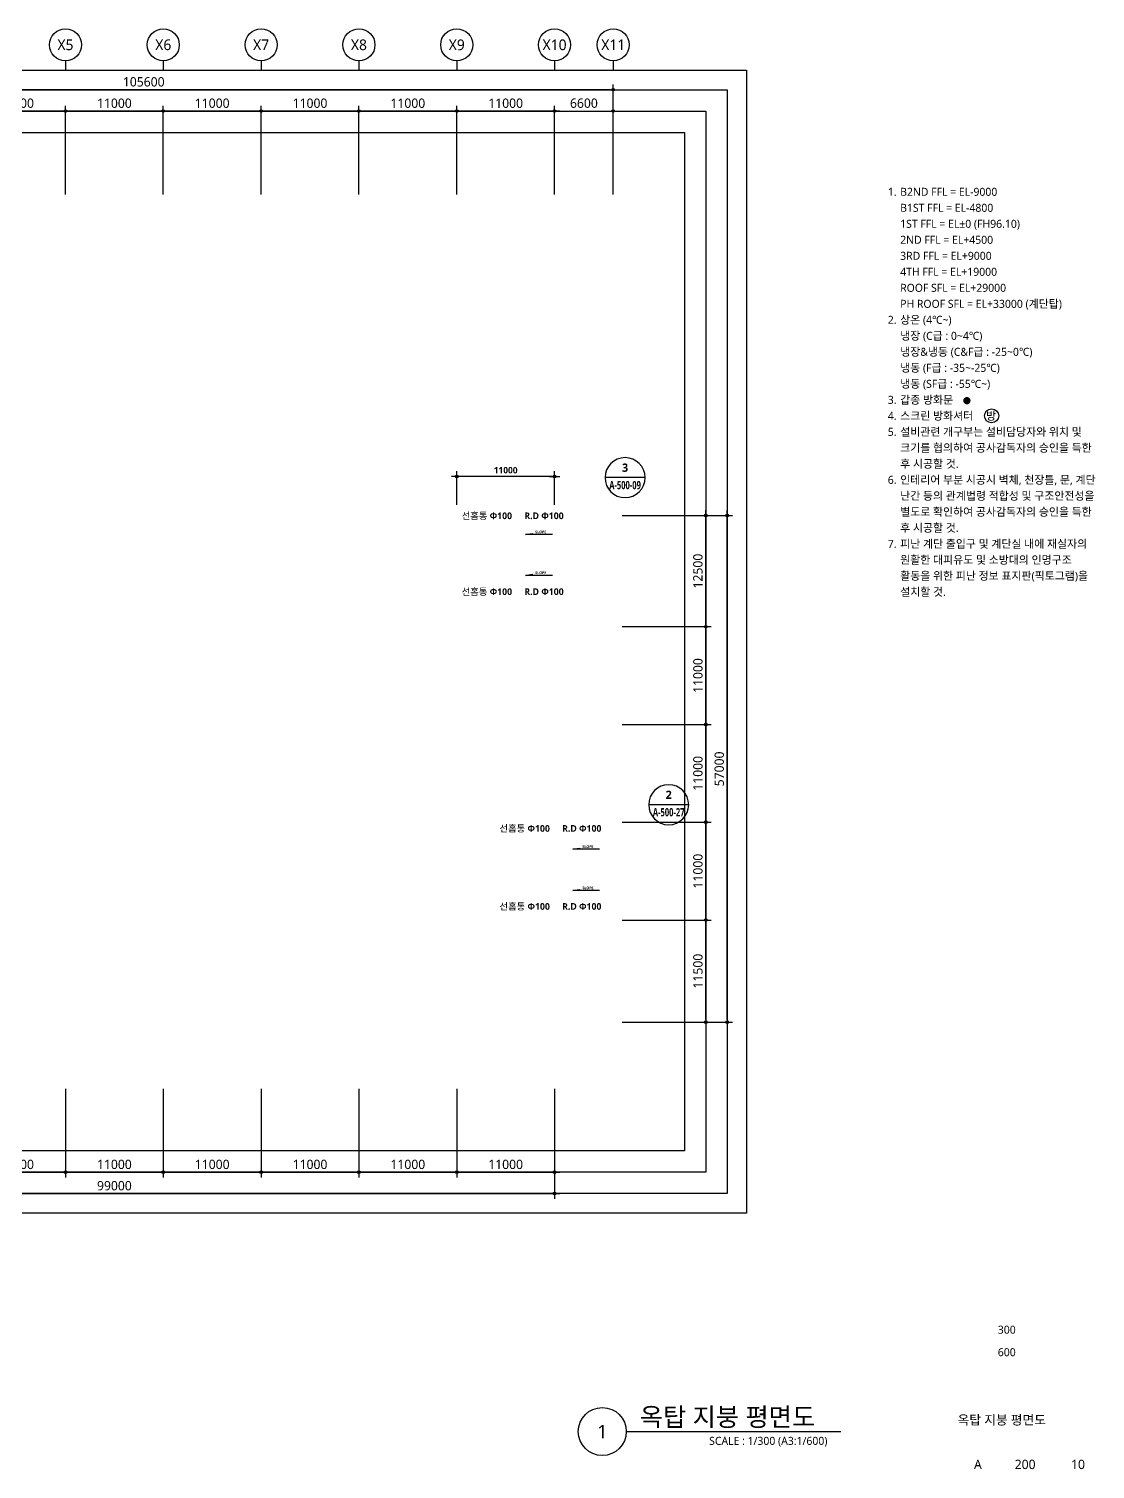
# Model space of a CAD drawing. Header units: millimetres. Extents: x -867282 to 190005487, y -1022614 to 455456909.
# Drawn here: x 2391259 to 2511178, y 7641 to 169666 of the extents above; entities that cross this region are included whole.
import ezdxf
from ezdxf.enums import TextEntityAlignment as Align

# ---------------------------------------------------------------- set-up
doc = ezdxf.new("R2010")
doc.units = ezdxf.units.MM
doc.header["$LTSCALE"] = 400
doc.header["$MEASUREMENT"] = 0
doc.header["$PDSIZE"] = -10
doc.layers.get('0').update_dxf_attribs({"linetype": 'CONTINUOUS'})
doc.layers.get('Defpoints').update_dxf_attribs({"color": 153, "linetype": 'CONTINUOUS'})
for name, color, linetype in [('A-ANNO-DIM', 4, 'CONTINUOUS'), ('A-ANNO-GRA1', 7, 'CONTINUOUS'), ('A-ANNO-LEAD', 4, 'CONTINUOUS'), ('A-ANNO-NOTE', 7, 'CONTINUOUS'), ('A-ANNO-TEXT1', 7, 'CONTINUOUS'), ('A-ANNO-TITL', 7, 'CONTINUOUS'), ('A-FLOR-MARK-ARCH', 1, 'CONTINUOUS'), ('A-ST-AXIS-BUB', 7, 'CONTINUOUS'), ('A-ST-AXIS-DIM', 7, 'CONTINUOUS'), ('AA-MKXS', 3, 'CONTINUOUS'), ('AA-XXXX-TXT1', 2, 'CONTINUOUS')]:
    doc.layers.add(name, color=color, linetype=linetype)
doc.layers.add('Defpoint', color=161, linetype='CONTINUOUS', plot=False)
doc.styles.add('2020음성 1차', font='')
doc.styles.add('SAMOO', font='romans.shx', dxfattribs={"bigfont": 'whgtxt.shx'})
doc.styles.add('SH_대대리576', font='malgun.ttf')
doc.styles.add('SH_진천_나눔', font='')
doc.styles.get('2020음성 1차').set_extended_font_data('NanumGothic', bold=True)
doc.styles.get('SH_진천_나눔').set_extended_font_data('NanumGothic', bold=True)
doc.dimstyles.new('SHP 600', dxfattribs={"dimscale": 300, "dimtxt": 3.5, "dimasz": 1, "dimexe": 2, "dimexo": 2, "dimgap": 1, "dimtad": 1, "dimdec": 0, "dimzin": 0, "dimdsep": 46, "dimtxsty": 'SH_대대리576', "dimblk": 'DIMDOT', "dimcen": 0.09, "dimclrt": 3, "dimadec": 0, "dimazin": 1, "dimtfac": 1, "dimtdec": 0, "dimtix": 1, "dimtmove": 2, "dimatfit": 0, "dimldrblk": 'DIMDOT', "dimfxl": 1, "dimtolj": 1, "dimtzin": 0, "dimarcsym": 0})
doc.dimstyles.new('SHP 600내부', dxfattribs={"dimscale": 300, "dimtxt": 2.4, "dimasz": 1, "dimexe": 2, "dimexo": 2, "dimgap": 1, "dimtad": 1, "dimdec": 0, "dimzin": 0, "dimdsep": 46, "dimtxsty": '2020음성 1차', "dimblk": 'DIMDOT', "dimcen": 0.09, "dimclrd": 256, "dimclre": 256, "dimclrt": 3, "dimadec": 0, "dimazin": 1, "dimtfac": 1, "dimtdec": 0, "dimtix": 1, "dimtmove": 2, "dimatfit": 0, "dimldrblk": 'DIMDOT', "dimfxl": 1, "dimtolj": 1, "dimtzin": 0, "dimlwd": -1, "dimlwe": -1, "dimarcsym": 0})

# ---------------------------------------------------------------- blocks, each defined once
blk = doc.blocks.new('DIMDOT')
at = {"color": 0}
blk.add_line((-2, 0), (2, 0), dxfattribs=at)
for radius in [0.5, 0.25]:
    blk.add_circle((0, 0), radius, dxfattribs=at)
blk = doc.blocks.new('*D279')
at = {"layer": 'A-ST-AXIS-DIM', "color": 0, "lineweight": -2, "transparency": 16777216}
for p, q in [((2351382, 151016), (2351382, 163416)), ((2456682, 162816), (2351682, 162816)), ((2456982, 151016), (2456982, 163416))]:
    blk.add_line(p, q, dxfattribs=at)
at = {"layer": 'Defpoints', "color": 0, "transparency": 16777216}
for p in [(2351382, 162816), (2351382, 150416), (2456982, 150416)]:
    blk.add_point(p, dxfattribs=at)
at = {"layer": 'A-ST-AXIS-DIM', "color": 0, "linetype": 'ByBlock', "lineweight": -2, "transparency": 16777216, "xscale": 300, "yscale": 300, "zscale": 300, "rotation": 180}
blk.add_blockref('DIMDOT', (2351382, 162816), dxfattribs=at)
at = {"layer": 'A-ST-AXIS-DIM', "color": 0, "linetype": 'ByBlock', "lineweight": -2, "transparency": 16777216, "xscale": 300, "yscale": 300, "zscale": 300}
blk.add_blockref('DIMDOT', (2456982, 162816), dxfattribs=at)
at = {"layer": 'A-ST-AXIS-DIM', "color": 3, "transparency": 16777216, "insert": (2404182, 163696), "char_height": 1050, "attachment_point": 5, "style": 'SH_대대리576'}
blk.add_mtext('\\A1;105600', dxfattribs=at)
blk = doc.blocks.new('*D283')
at = {"layer": 'A-ST-AXIS-DIM', "color": 0, "lineweight": -2, "transparency": 16777216}
for p, q in [((2384382, 151016), (2384382, 161016)), ((2395082, 160416), (2384682, 160416)), ((2395382, 151016), (2395382, 161016))]:
    blk.add_line(p, q, dxfattribs=at)
at = {"layer": 'Defpoints', "color": 0, "transparency": 16777216}
for p in [(2384382, 160416), (2384382, 150416), (2395382, 150416)]:
    blk.add_point(p, dxfattribs=at)
at = {"layer": 'A-ST-AXIS-DIM', "color": 0, "linetype": 'ByBlock', "lineweight": -2, "transparency": 16777216, "xscale": 300, "yscale": 300, "zscale": 300, "rotation": 180}
blk.add_blockref('DIMDOT', (2384382, 160416), dxfattribs=at)
at = {"layer": 'A-ST-AXIS-DIM', "color": 0, "linetype": 'ByBlock', "lineweight": -2, "transparency": 16777216, "xscale": 300, "yscale": 300, "zscale": 300}
blk.add_blockref('DIMDOT', (2395382, 160416), dxfattribs=at)
at = {"layer": 'A-ST-AXIS-DIM', "color": 3, "transparency": 16777216, "insert": (2389882, 161292), "char_height": 1050, "attachment_point": 5, "style": 'SH_대대리576'}
blk.add_mtext('\\A1;11000', dxfattribs=at)
blk = doc.blocks.new('*D284')
at = {"layer": 'A-ST-AXIS-DIM', "color": 0, "lineweight": -2, "transparency": 16777216}
for p, q in [((2395382, 151016), (2395382, 161016)), ((2406082, 160416), (2395682, 160416)), ((2406382, 151016), (2406382, 161016))]:
    blk.add_line(p, q, dxfattribs=at)
at = {"layer": 'Defpoints', "color": 0, "transparency": 16777216}
for p in [(2395382, 160416), (2395382, 150416), (2406382, 150416)]:
    blk.add_point(p, dxfattribs=at)
at = {"layer": 'A-ST-AXIS-DIM', "color": 0, "linetype": 'ByBlock', "lineweight": -2, "transparency": 16777216, "xscale": 300, "yscale": 300, "zscale": 300, "rotation": 180}
blk.add_blockref('DIMDOT', (2395382, 160416), dxfattribs=at)
at = {"layer": 'A-ST-AXIS-DIM', "color": 0, "linetype": 'ByBlock', "lineweight": -2, "transparency": 16777216, "xscale": 300, "yscale": 300, "zscale": 300}
blk.add_blockref('DIMDOT', (2406382, 160416), dxfattribs=at)
at = {"layer": 'A-ST-AXIS-DIM', "color": 3, "transparency": 16777216, "insert": (2400882, 161292), "char_height": 1050, "attachment_point": 5, "style": 'SH_대대리576'}
blk.add_mtext('\\A1;11000', dxfattribs=at)
blk = doc.blocks.new('*D285')
at = {"layer": 'A-ST-AXIS-DIM', "color": 0, "lineweight": -2, "transparency": 16777216}
for p, q in [((2406382, 151016), (2406382, 161016)), ((2417082, 160416), (2406682, 160416)), ((2417382, 151016), (2417382, 161016))]:
    blk.add_line(p, q, dxfattribs=at)
at = {"layer": 'Defpoints', "color": 0, "transparency": 16777216}
for p in [(2406382, 160416), (2406382, 150416), (2417382, 150416)]:
    blk.add_point(p, dxfattribs=at)
at = {"layer": 'A-ST-AXIS-DIM', "color": 0, "linetype": 'ByBlock', "lineweight": -2, "transparency": 16777216, "xscale": 300, "yscale": 300, "zscale": 300, "rotation": 180}
blk.add_blockref('DIMDOT', (2406382, 160416), dxfattribs=at)
at = {"layer": 'A-ST-AXIS-DIM', "color": 0, "linetype": 'ByBlock', "lineweight": -2, "transparency": 16777216, "xscale": 300, "yscale": 300, "zscale": 300}
blk.add_blockref('DIMDOT', (2417382, 160416), dxfattribs=at)
at = {"layer": 'A-ST-AXIS-DIM', "color": 3, "transparency": 16777216, "insert": (2411882, 161292), "char_height": 1050, "attachment_point": 5, "style": 'SH_대대리576'}
blk.add_mtext('\\A1;11000', dxfattribs=at)
blk = doc.blocks.new('*D286')
at = {"layer": 'A-ST-AXIS-DIM', "color": 0, "lineweight": -2, "transparency": 16777216}
for p, q in [((2417382, 151016), (2417382, 161016)), ((2428082, 160416), (2417682, 160416)), ((2428382, 151016), (2428382, 161016))]:
    blk.add_line(p, q, dxfattribs=at)
at = {"layer": 'Defpoints', "color": 0, "transparency": 16777216}
for p in [(2417382, 160416), (2417382, 150416), (2428382, 150416)]:
    blk.add_point(p, dxfattribs=at)
at = {"layer": 'A-ST-AXIS-DIM', "color": 0, "linetype": 'ByBlock', "lineweight": -2, "transparency": 16777216, "xscale": 300, "yscale": 300, "zscale": 300, "rotation": 180}
blk.add_blockref('DIMDOT', (2417382, 160416), dxfattribs=at)
at = {"layer": 'A-ST-AXIS-DIM', "color": 0, "linetype": 'ByBlock', "lineweight": -2, "transparency": 16777216, "xscale": 300, "yscale": 300, "zscale": 300}
blk.add_blockref('DIMDOT', (2428382, 160416), dxfattribs=at)
at = {"layer": 'A-ST-AXIS-DIM', "color": 3, "transparency": 16777216, "insert": (2422882, 161292), "char_height": 1050, "attachment_point": 5, "style": 'SH_대대리576'}
blk.add_mtext('\\A1;11000', dxfattribs=at)
blk = doc.blocks.new('*D287')
at = {"layer": 'A-ST-AXIS-DIM', "color": 0, "lineweight": -2, "transparency": 16777216}
for p, q in [((2428382, 151016), (2428382, 161016)), ((2439082, 160416), (2428682, 160416)), ((2439382, 151016), (2439382, 161016))]:
    blk.add_line(p, q, dxfattribs=at)
at = {"layer": 'Defpoints', "color": 0, "transparency": 16777216}
for p in [(2428382, 160416), (2428382, 150416), (2439382, 150416)]:
    blk.add_point(p, dxfattribs=at)
at = {"layer": 'A-ST-AXIS-DIM', "color": 0, "linetype": 'ByBlock', "lineweight": -2, "transparency": 16777216, "xscale": 300, "yscale": 300, "zscale": 300, "rotation": 180}
blk.add_blockref('DIMDOT', (2428382, 160416), dxfattribs=at)
at = {"layer": 'A-ST-AXIS-DIM', "color": 0, "linetype": 'ByBlock', "lineweight": -2, "transparency": 16777216, "xscale": 300, "yscale": 300, "zscale": 300}
blk.add_blockref('DIMDOT', (2439382, 160416), dxfattribs=at)
at = {"layer": 'A-ST-AXIS-DIM', "color": 3, "transparency": 16777216, "insert": (2433882, 161292), "char_height": 1050, "attachment_point": 5, "style": 'SH_대대리576'}
blk.add_mtext('\\A1;11000', dxfattribs=at)
blk = doc.blocks.new('*D288')
at = {"layer": 'A-ST-AXIS-DIM', "color": 0, "lineweight": -2, "transparency": 16777216}
for p, q in [((2439382, 151016), (2439382, 161016)), ((2450082, 160416), (2439682, 160416)), ((2450382, 151016), (2450382, 161016))]:
    blk.add_line(p, q, dxfattribs=at)
at = {"layer": 'Defpoints', "color": 0, "transparency": 16777216}
for p in [(2439382, 160416), (2439382, 150416), (2450382, 150416)]:
    blk.add_point(p, dxfattribs=at)
at = {"layer": 'A-ST-AXIS-DIM', "color": 0, "linetype": 'ByBlock', "lineweight": -2, "transparency": 16777216, "xscale": 300, "yscale": 300, "zscale": 300, "rotation": 180}
blk.add_blockref('DIMDOT', (2439382, 160416), dxfattribs=at)
at = {"layer": 'A-ST-AXIS-DIM', "color": 0, "linetype": 'ByBlock', "lineweight": -2, "transparency": 16777216, "xscale": 300, "yscale": 300, "zscale": 300}
blk.add_blockref('DIMDOT', (2450382, 160416), dxfattribs=at)
at = {"layer": 'A-ST-AXIS-DIM', "color": 3, "transparency": 16777216, "insert": (2444882, 161292), "char_height": 1050, "attachment_point": 5, "style": 'SH_대대리576'}
blk.add_mtext('\\A1;11000', dxfattribs=at)
blk = doc.blocks.new('A-ST-AXIS-BUB-1')
at = {"layer": 'A-ST-AXIS-BUB'}
blk.add_line((0, 350), (0, 0), dxfattribs=at)
blk.add_circle((0, 950), 600, dxfattribs=at)
blk = doc.blocks.new('*D295')
at = {"layer": 'A-ST-AXIS-DIM', "color": 0, "lineweight": -2, "transparency": 16777216}
for p, q in [((2457982, 114916), (2467982, 114916)), ((2467382, 102716), (2467382, 114616)), ((2457982, 102416), (2467982, 102416))]:
    blk.add_line(p, q, dxfattribs=at)
at = {"layer": 'Defpoints', "color": 0, "transparency": 16777216}
for p in [(2457382, 114916), (2467382, 114916), (2457382, 102416)]:
    blk.add_point(p, dxfattribs=at)
at = {"layer": 'A-ST-AXIS-DIM', "color": 0, "linetype": 'ByBlock', "lineweight": -2, "transparency": 16777216, "xscale": 300, "yscale": 300, "zscale": 300}
for p, rotation in [((2467382, 114916), 90), ((2467382, 102416), 270)]:
    blk.add_blockref('DIMDOT', p, dxfattribs=dict(at, rotation=rotation))
at = {"layer": 'A-ST-AXIS-DIM', "color": 3, "transparency": 16777216, "insert": (2466503, 108666), "char_height": 1050, "attachment_point": 5, "rotation": 90, "style": 'SH_대대리576'}
blk.add_mtext('\\A1;12500', dxfattribs=at)
blk = doc.blocks.new('*D296')
at = {"layer": 'A-ST-AXIS-DIM', "color": 0, "lineweight": -2, "transparency": 16777216}
for p, q in [((2457982, 102416), (2467982, 102416)), ((2467382, 91716), (2467382, 102116)), ((2457982, 91416), (2467982, 91416))]:
    blk.add_line(p, q, dxfattribs=at)
at = {"layer": 'Defpoints', "color": 0, "transparency": 16777216}
for p in [(2457382, 102416), (2467382, 102416), (2457382, 91416)]:
    blk.add_point(p, dxfattribs=at)
at = {"layer": 'A-ST-AXIS-DIM', "color": 0, "linetype": 'ByBlock', "lineweight": -2, "transparency": 16777216, "xscale": 300, "yscale": 300, "zscale": 300}
for p, rotation in [((2467382, 102416), 90), ((2467382, 91416), 270)]:
    blk.add_blockref('DIMDOT', p, dxfattribs=dict(at, rotation=rotation))
at = {"layer": 'A-ST-AXIS-DIM', "color": 3, "transparency": 16777216, "insert": (2466506, 96916), "char_height": 1050, "attachment_point": 5, "rotation": 90, "style": 'SH_대대리576'}
blk.add_mtext('\\A1;11000', dxfattribs=at)
blk = doc.blocks.new('*D297')
at = {"layer": 'A-ST-AXIS-DIM', "color": 0, "lineweight": -2, "transparency": 16777216}
for p, q in [((2457982, 91416), (2467982, 91416)), ((2467382, 80716), (2467382, 91116)), ((2457982, 80416), (2467982, 80416))]:
    blk.add_line(p, q, dxfattribs=at)
at = {"layer": 'Defpoints', "color": 0, "transparency": 16777216}
for p in [(2457382, 91416), (2467382, 91416), (2457382, 80416)]:
    blk.add_point(p, dxfattribs=at)
at = {"layer": 'A-ST-AXIS-DIM', "color": 0, "linetype": 'ByBlock', "lineweight": -2, "transparency": 16777216, "xscale": 300, "yscale": 300, "zscale": 300}
for p, rotation in [((2467382, 91416), 90), ((2467382, 80416), 270)]:
    blk.add_blockref('DIMDOT', p, dxfattribs=dict(at, rotation=rotation))
at = {"layer": 'A-ST-AXIS-DIM', "color": 3, "transparency": 16777216, "insert": (2466506, 85916), "char_height": 1050, "attachment_point": 5, "rotation": 90, "style": 'SH_대대리576'}
blk.add_mtext('\\A1;11000', dxfattribs=at)
blk = doc.blocks.new('*D298')
at = {"layer": 'A-ST-AXIS-DIM', "color": 0, "lineweight": -2, "transparency": 16777216}
for p, q in [((2457982, 80416), (2467982, 80416)), ((2467382, 69716), (2467382, 80116)), ((2457982, 69416), (2467982, 69416))]:
    blk.add_line(p, q, dxfattribs=at)
at = {"layer": 'Defpoints', "color": 0, "transparency": 16777216}
for p in [(2457382, 80416), (2467382, 80416), (2457382, 69416)]:
    blk.add_point(p, dxfattribs=at)
at = {"layer": 'A-ST-AXIS-DIM', "color": 0, "linetype": 'ByBlock', "lineweight": -2, "transparency": 16777216, "xscale": 300, "yscale": 300, "zscale": 300}
for p, rotation in [((2467382, 80416), 90), ((2467382, 69416), 270)]:
    blk.add_blockref('DIMDOT', p, dxfattribs=dict(at, rotation=rotation))
at = {"layer": 'A-ST-AXIS-DIM', "color": 3, "transparency": 16777216, "insert": (2466506, 74916), "char_height": 1050, "attachment_point": 5, "rotation": 90, "style": 'SH_대대리576'}
blk.add_mtext('\\A1;11000', dxfattribs=at)
blk = doc.blocks.new('*D299')
at = {"layer": 'A-ST-AXIS-DIM', "color": 0, "lineweight": -2, "transparency": 16777216}
for p, q in [((2457982, 69416), (2467982, 69416)), ((2467382, 58216), (2467382, 69116)), ((2457982, 57916), (2467982, 57916))]:
    blk.add_line(p, q, dxfattribs=at)
at = {"layer": 'Defpoints', "color": 0, "transparency": 16777216}
for p in [(2457382, 69416), (2467382, 69416), (2457382, 57916)]:
    blk.add_point(p, dxfattribs=at)
at = {"layer": 'A-ST-AXIS-DIM', "color": 0, "linetype": 'ByBlock', "lineweight": -2, "transparency": 16777216, "xscale": 300, "yscale": 300, "zscale": 300}
for p, rotation in [((2467382, 69416), 90), ((2467382, 57916), 270)]:
    blk.add_blockref('DIMDOT', p, dxfattribs=dict(at, rotation=rotation))
at = {"layer": 'A-ST-AXIS-DIM', "color": 3, "transparency": 16777216, "insert": (2466505, 63666), "char_height": 1050, "attachment_point": 5, "rotation": 90, "style": 'SH_대대리576'}
blk.add_mtext('\\A1;11500', dxfattribs=at)
blk = doc.blocks.new('*D300')
at = {"layer": 'A-ST-AXIS-DIM', "color": 0, "lineweight": -2, "transparency": 16777216}
for p, q in [((2457982, 114916), (2470382, 114916)), ((2469782, 58216), (2469782, 114616)), ((2457982, 57916), (2470382, 57916))]:
    blk.add_line(p, q, dxfattribs=at)
at = {"layer": 'Defpoints', "color": 0, "transparency": 16777216}
for p in [(2457382, 114916), (2469782, 114916), (2457382, 57916)]:
    blk.add_point(p, dxfattribs=at)
at = {"layer": 'A-ST-AXIS-DIM', "color": 0, "linetype": 'ByBlock', "lineweight": -2, "transparency": 16777216, "xscale": 300, "yscale": 300, "zscale": 300}
for p, rotation in [((2469782, 114916), 90), ((2469782, 57916), 270)]:
    blk.add_blockref('DIMDOT', p, dxfattribs=dict(at, rotation=rotation))
at = {"layer": 'A-ST-AXIS-DIM', "color": 3, "transparency": 16777216, "insert": (2468905, 86416), "char_height": 1050, "attachment_point": 5, "rotation": 90, "style": 'SH_대대리576'}
blk.add_mtext('\\A1;57000', dxfattribs=at)
blk = doc.blocks.new('*D304')
at = {"layer": 'A-ST-AXIS-DIM', "color": 0, "lineweight": -2, "transparency": 16777216}
for p, q in [((2384382, 50445), (2384382, 40445)), ((2395382, 50445), (2395382, 40445)), ((2384682, 41045), (2395082, 41045))]:
    blk.add_line(p, q, dxfattribs=at)
at = {"layer": 'Defpoints', "color": 0, "transparency": 16777216}
for p in [(2384382, 51045), (2395382, 51045), (2395382, 41045)]:
    blk.add_point(p, dxfattribs=at)
at = {"layer": 'A-ST-AXIS-DIM', "color": 0, "linetype": 'ByBlock', "lineweight": -2, "transparency": 16777216, "xscale": 300, "yscale": 300, "zscale": 300, "rotation": 180}
blk.add_blockref('DIMDOT', (2384382, 41045), dxfattribs=at)
at = {"layer": 'A-ST-AXIS-DIM', "color": 0, "linetype": 'ByBlock', "lineweight": -2, "transparency": 16777216, "xscale": 300, "yscale": 300, "zscale": 300}
blk.add_blockref('DIMDOT', (2395382, 41045), dxfattribs=at)
at = {"layer": 'A-ST-AXIS-DIM', "color": 3, "transparency": 16777216, "insert": (2389882, 41921), "char_height": 1050, "attachment_point": 5, "style": 'SH_대대리576'}
blk.add_mtext('\\A1;11000', dxfattribs=at)
blk = doc.blocks.new('*D305')
at = {"layer": 'A-ST-AXIS-DIM', "color": 0, "lineweight": -2, "transparency": 16777216}
for p, q in [((2395382, 50445), (2395382, 40445)), ((2406382, 50445), (2406382, 40445)), ((2395682, 41045), (2406082, 41045))]:
    blk.add_line(p, q, dxfattribs=at)
at = {"layer": 'Defpoints', "color": 0, "transparency": 16777216}
for p in [(2395382, 51045), (2406382, 51045), (2406382, 41045)]:
    blk.add_point(p, dxfattribs=at)
at = {"layer": 'A-ST-AXIS-DIM', "color": 0, "linetype": 'ByBlock', "lineweight": -2, "transparency": 16777216, "xscale": 300, "yscale": 300, "zscale": 300, "rotation": 180}
blk.add_blockref('DIMDOT', (2395382, 41045), dxfattribs=at)
at = {"layer": 'A-ST-AXIS-DIM', "color": 0, "linetype": 'ByBlock', "lineweight": -2, "transparency": 16777216, "xscale": 300, "yscale": 300, "zscale": 300}
blk.add_blockref('DIMDOT', (2406382, 41045), dxfattribs=at)
at = {"layer": 'A-ST-AXIS-DIM', "color": 3, "transparency": 16777216, "insert": (2400882, 41921), "char_height": 1050, "attachment_point": 5, "style": 'SH_대대리576'}
blk.add_mtext('\\A1;11000', dxfattribs=at)
blk = doc.blocks.new('*D306')
at = {"layer": 'A-ST-AXIS-DIM', "color": 0, "lineweight": -2, "transparency": 16777216}
for p, q in [((2406382, 50445), (2406382, 40445)), ((2417382, 50445), (2417382, 40445)), ((2406682, 41045), (2417082, 41045))]:
    blk.add_line(p, q, dxfattribs=at)
at = {"layer": 'Defpoints', "color": 0, "transparency": 16777216}
for p in [(2406382, 51045), (2417382, 51045), (2417382, 41045)]:
    blk.add_point(p, dxfattribs=at)
at = {"layer": 'A-ST-AXIS-DIM', "color": 0, "linetype": 'ByBlock', "lineweight": -2, "transparency": 16777216, "xscale": 300, "yscale": 300, "zscale": 300, "rotation": 180}
blk.add_blockref('DIMDOT', (2406382, 41045), dxfattribs=at)
at = {"layer": 'A-ST-AXIS-DIM', "color": 0, "linetype": 'ByBlock', "lineweight": -2, "transparency": 16777216, "xscale": 300, "yscale": 300, "zscale": 300}
blk.add_blockref('DIMDOT', (2417382, 41045), dxfattribs=at)
at = {"layer": 'A-ST-AXIS-DIM', "color": 3, "transparency": 16777216, "insert": (2411882, 41921), "char_height": 1050, "attachment_point": 5, "style": 'SH_대대리576'}
blk.add_mtext('\\A1;11000', dxfattribs=at)
blk = doc.blocks.new('*D307')
at = {"layer": 'A-ST-AXIS-DIM', "color": 0, "lineweight": -2, "transparency": 16777216}
for p, q in [((2417382, 50445), (2417382, 40445)), ((2428382, 50445), (2428382, 40445)), ((2417682, 41045), (2428082, 41045))]:
    blk.add_line(p, q, dxfattribs=at)
at = {"layer": 'Defpoints', "color": 0, "transparency": 16777216}
for p in [(2417382, 51045), (2428382, 51045), (2428382, 41045)]:
    blk.add_point(p, dxfattribs=at)
at = {"layer": 'A-ST-AXIS-DIM', "color": 0, "linetype": 'ByBlock', "lineweight": -2, "transparency": 16777216, "xscale": 300, "yscale": 300, "zscale": 300, "rotation": 180}
blk.add_blockref('DIMDOT', (2417382, 41045), dxfattribs=at)
at = {"layer": 'A-ST-AXIS-DIM', "color": 0, "linetype": 'ByBlock', "lineweight": -2, "transparency": 16777216, "xscale": 300, "yscale": 300, "zscale": 300}
blk.add_blockref('DIMDOT', (2428382, 41045), dxfattribs=at)
at = {"layer": 'A-ST-AXIS-DIM', "color": 3, "transparency": 16777216, "insert": (2422882, 41921), "char_height": 1050, "attachment_point": 5, "style": 'SH_대대리576'}
blk.add_mtext('\\A1;11000', dxfattribs=at)
blk = doc.blocks.new('*D308')
at = {"layer": 'A-ST-AXIS-DIM', "color": 0, "lineweight": -2, "transparency": 16777216}
for p, q in [((2428382, 50445), (2428382, 40445)), ((2439382, 50445), (2439382, 40445)), ((2428682, 41045), (2439082, 41045))]:
    blk.add_line(p, q, dxfattribs=at)
at = {"layer": 'Defpoints', "color": 0, "transparency": 16777216}
for p in [(2428382, 51045), (2439382, 51045), (2439382, 41045)]:
    blk.add_point(p, dxfattribs=at)
at = {"layer": 'A-ST-AXIS-DIM', "color": 0, "linetype": 'ByBlock', "lineweight": -2, "transparency": 16777216, "xscale": 300, "yscale": 300, "zscale": 300, "rotation": 180}
blk.add_blockref('DIMDOT', (2428382, 41045), dxfattribs=at)
at = {"layer": 'A-ST-AXIS-DIM', "color": 0, "linetype": 'ByBlock', "lineweight": -2, "transparency": 16777216, "xscale": 300, "yscale": 300, "zscale": 300}
blk.add_blockref('DIMDOT', (2439382, 41045), dxfattribs=at)
at = {"layer": 'A-ST-AXIS-DIM', "color": 3, "transparency": 16777216, "insert": (2433882, 41921), "char_height": 1050, "attachment_point": 5, "style": 'SH_대대리576'}
blk.add_mtext('\\A1;11000', dxfattribs=at)
blk = doc.blocks.new('*D309')
at = {"layer": 'A-ST-AXIS-DIM', "color": 0, "lineweight": -2, "transparency": 16777216}
for p, q in [((2439382, 50445), (2439382, 40445)), ((2450382, 50445), (2450382, 40445)), ((2439682, 41045), (2450082, 41045))]:
    blk.add_line(p, q, dxfattribs=at)
at = {"layer": 'Defpoints', "color": 0, "transparency": 16777216}
for p in [(2439382, 51045), (2450382, 51045), (2450382, 41045)]:
    blk.add_point(p, dxfattribs=at)
at = {"layer": 'A-ST-AXIS-DIM', "color": 0, "linetype": 'ByBlock', "lineweight": -2, "transparency": 16777216, "xscale": 300, "yscale": 300, "zscale": 300, "rotation": 180}
blk.add_blockref('DIMDOT', (2439382, 41045), dxfattribs=at)
at = {"layer": 'A-ST-AXIS-DIM', "color": 0, "linetype": 'ByBlock', "lineweight": -2, "transparency": 16777216, "xscale": 300, "yscale": 300, "zscale": 300}
blk.add_blockref('DIMDOT', (2450382, 41045), dxfattribs=at)
at = {"layer": 'A-ST-AXIS-DIM', "color": 3, "transparency": 16777216, "insert": (2444882, 41921), "char_height": 1050, "attachment_point": 5, "style": 'SH_대대리576'}
blk.add_mtext('\\A1;11000', dxfattribs=at)
blk = doc.blocks.new('*D310')
at = {"layer": 'A-ST-AXIS-DIM', "color": 0, "lineweight": -2, "transparency": 16777216}
for p, q in [((2351382, 50445), (2351382, 38045)), ((2450382, 50445), (2450382, 38045)), ((2351682, 38645), (2450082, 38645))]:
    blk.add_line(p, q, dxfattribs=at)
at = {"layer": 'Defpoints', "color": 0, "transparency": 16777216}
for p in [(2351382, 51045), (2450382, 51045), (2450382, 38645)]:
    blk.add_point(p, dxfattribs=at)
at = {"layer": 'A-ST-AXIS-DIM', "color": 0, "linetype": 'ByBlock', "lineweight": -2, "transparency": 16777216, "xscale": 300, "yscale": 300, "zscale": 300, "rotation": 180}
blk.add_blockref('DIMDOT', (2351382, 38645), dxfattribs=at)
at = {"layer": 'A-ST-AXIS-DIM', "color": 0, "linetype": 'ByBlock', "lineweight": -2, "transparency": 16777216, "xscale": 300, "yscale": 300, "zscale": 300}
blk.add_blockref('DIMDOT', (2450382, 38645), dxfattribs=at)
at = {"layer": 'A-ST-AXIS-DIM', "color": 3, "transparency": 16777216, "insert": (2400882, 39524), "char_height": 1050, "attachment_point": 5, "style": 'SH_대대리576'}
blk.add_mtext('\\A1;99000', dxfattribs=at)
blk = doc.blocks.new('*U312')
at = {"layer": 'A-ANNO-TITL'}
blk.add_line((0, 0), (4019, 0), dxfattribs=at)
blk.add_circle((-450, 0), 450, dxfattribs=at)
at = {"layer": 'AA-XXXX-TXT1', "style": 'SH_대대리576'}
blk.add_attdef('DWG.TITLE', (250, 100), '', height=350, dxfattribs=at)
at = {"layer": 'AA-XXXX-TXT1', "color": 7, "style": 'SH_대대리576'}
blk.add_attdef('NO1', text='', height=300, dxfattribs=at).set_placement((-450, 0), align=Align.MIDDLE)
at = {"layer": 'AA-XXXX-TXT1', "style": 'SH_대대리576'}
blk.add_attdef('SCALE', text='', height=150, dxfattribs=at).set_placement((3769, -100), align=Align.TOP_RIGHT)
blk = doc.blocks.new('G$C3CD03619')
at = {"layer": 'A-ANNO-GRA1'}
blk.add_circle((11731, 792), 792, dxfattribs=at)
at = {"layer": 'A-FLOR-MARK-ARCH', "const_width": 408}
blk.add_lwpolyline([(8743, 2498, 1), (9152, 2498, 1)], format="xyb", close=True, dxfattribs=at)
at = {"layer": 'A-ANNO-NOTE', "style": 'SH_대대리576'}
blk.add_text('방', height=900, dxfattribs=at).set_placement((11108, 342))
at = {"layer": 'A-ANNO-TITL', "style": 'SH_대대리576'}
for s, p in [('1.', (547, 25992)), ('2.', (547, 11592)), ('3.', (547, 2592)), ('4.', (547, 792)), ('5.', (547, -1008)), ('6.', (547, -6408)), ('7.', (547, -13608))]:
    blk.add_text(s, height=900, dxfattribs=at).set_placement(p, align=Align.MIDDLE_CENTER)
for s, p in [('B2ND FFL = EL-9000', (1447, 25992)), ('B1ST FFL = EL-4800', (1447, 24192)), ('1ST FFL = EL%%p0 (FH96.10)', (1447, 22392)), ('2ND FFL = EL+4500', (1447, 20592)), ('3RD FFL = EL+9000', (1447, 18792)), ('4TH FFL = EL+19000', (1447, 16992)), ('ROOF SFL = EL+29000', (1447, 15192)), ('PH ROOF SFL = EL+33000 (계단탑)', (1447, 13392)), ('상온 (4℃~)', (1447, 11592)), ('냉장 (C급 : 0~4℃)', (1447, 9792)), ('냉장&냉동 (C&F급 : -25~0℃)', (1447, 7992)), ('냉동 (F급 : -35~-25℃)', (1447, 6192)), ('냉동 (SF급 : -55℃~)', (1447, 4392)), ('갑종 방화문', (1447, 2592)), ('스크린 방화셔터', (1447, 792)), ('설비관련 개구부는 설비담당자와 위치 및', (1447, -1008)), ('크기를 협의하여 공사감독자의 승인을 득한', (1447, -2808)), ('후 시공할 것.', (1447, -4608)), ('인테리어 부분 시공시 벽체, 천장틀, 문, 계단', (1447, -6408)), ('난간 등의 관계법령 적합성 및 구조안전성을', (1447, -8208)), ('별도로 확인하여 공사감독자의 승인을 득한', (1447, -10008)), ('후 시공할 것.', (1447, -11808)), ('피난 계단 출입구 및 계단실 내에 재실자의', (1447, -13608)), ('원활한 대피유도 및 소방대의 인명구조', (1447, -15408)), ('활동을 위한 피난 정보 표지판(픽토그램)을', (1447, -17208)), ('설치할 것.', (1447, -19008))]:
    blk.add_text(s, height=900, dxfattribs=at).set_placement(p, align=Align.MIDDLE_LEFT)
blk = doc.blocks.new('*D311')
at = {"layer": 'A-ST-AXIS-DIM', "color": 0, "lineweight": -2, "transparency": 16777216}
for p, q in [((2450382, 151016), (2450382, 161016)), ((2450682, 160416), (2456682, 160416)), ((2456982, 151016), (2456982, 161016))]:
    blk.add_line(p, q, dxfattribs=at)
at = {"layer": 'Defpoints', "color": 0, "transparency": 16777216}
for p in [(2456982, 160416), (2450382, 150416), (2456982, 150416)]:
    blk.add_point(p, dxfattribs=at)
at = {"layer": 'A-ST-AXIS-DIM', "color": 0, "linetype": 'ByBlock', "lineweight": -2, "transparency": 16777216, "xscale": 300, "yscale": 300, "zscale": 300, "rotation": 180}
blk.add_blockref('DIMDOT', (2450382, 160416), dxfattribs=at)
at = {"layer": 'A-ST-AXIS-DIM', "color": 0, "linetype": 'ByBlock', "lineweight": -2, "transparency": 16777216, "xscale": 300, "yscale": 300, "zscale": 300}
blk.add_blockref('DIMDOT', (2456982, 160416), dxfattribs=at)
at = {"layer": 'A-ST-AXIS-DIM', "color": 3, "transparency": 16777216, "insert": (2453682, 161296), "char_height": 1050, "attachment_point": 5, "style": 'SH_대대리576'}
blk.add_mtext('\\A1;6600', dxfattribs=at)
blk = doc.blocks.new('*D418')
at = {"layer": 'A-ANNO-DIM', "transparency": 16777216}
for p, q in [((2439382, 116116), (2439382, 119916)), ((2450382, 116116), (2450382, 119916)), ((2450082, 119316), (2439682, 119316))]:
    blk.add_line(p, q, dxfattribs=at)
at = {"layer": 'Defpoints', "color": 0, "transparency": 16777216}
for p in [(2439382, 119316), (2439382, 115516), (2450382, 115516)]:
    blk.add_point(p, dxfattribs=at)
at = {"layer": 'A-ANNO-DIM', "linetype": 'ByBlock', "transparency": 16777216, "xscale": 300, "yscale": 300, "zscale": 300, "rotation": 180}
blk.add_blockref('DIMDOT', (2439382, 119316), dxfattribs=at)
at = {"layer": 'A-ANNO-DIM', "linetype": 'ByBlock', "transparency": 16777216, "xscale": 300, "yscale": 300, "zscale": 300}
blk.add_blockref('DIMDOT', (2450382, 119316), dxfattribs=at)
at = {"layer": 'A-ANNO-DIM', "color": 3, "transparency": 16777216, "insert": (2444882, 120011), "char_height": 720, "attachment_point": 5, "style": '2020음성 1차'}
blk.add_mtext('\\A1;11000', dxfattribs=at)
blk = doc.blocks.new('*U392')
at = {"layer": 'AA-MKXS', "color": 3, "linetype": 'Continuous', "ltscale": 5}
blk.add_line((-5.999976, 0), (5.999976, 0), dxfattribs=at)
blk.add_circle((0, 0), 5.999976, dxfattribs=at)
at = {"layer": 'AA-MKXS', "style": 'SAMOO', "width": 0.85}
blk.add_attdef('ViewNUM', text='', height=2.5, dxfattribs=at).set_placement((0, 1), align=Align.BOTTOM_CENTER)
blk.add_attdef('SheetNUM', text='', height=2.5, dxfattribs=at).set_placement((0, -1), align=Align.TOP_CENTER)

msp = doc.modelspace()

# ---------------------------------------------------------------- linework, layer by layer
at = {"layer": 'A-ANNO-LEAD'}
for points in [[(2450131.8, 112776.3), (2447131.8, 112776.3), (2447881.8, 112906), (2447881.8, 112776.3)], [(2450131.8, 108186.3), (2447131.8, 108186.3), (2447881.8, 108316), (2447881.8, 108186.3)], [(2455431.8, 77370), (2452431.8, 77370), (2453181.8, 77499.7), (2453181.8, 77370)], [(2455431.8, 72735), (2452431.8, 72735), (2453181.8, 72864.7), (2453181.8, 72735)]]:
    msp.add_lwpolyline(points, dxfattribs=at)
at = {"layer": 'Defpoint'}
for points in [[(2471981.8, 36444.9), (2300781.8, 36444.9), (2300781.8, 165016.3), (2471981.8, 165016.3)], [(2469781.8, 38644.9), (2302981.8, 38644.9), (2302981.8, 162816.3), (2469781.8, 162816.3)], [(2467381.8, 41044.9), (2305381.8, 41044.9), (2305381.8, 160416.3), (2467381.8, 160416.3)], [(2464981.8, 43444.9), (2307781.8, 43444.9), (2307781.8, 158016.3), (2464981.8, 158016.3)]]:
    msp.add_lwpolyline(points, close=True, dxfattribs=at)

# ---------------------------------------------------------------- block references
msp.add_blockref('G$C3CD03619', (2487802.4, 125338.9))
ref = msp.add_blockref('*U392', (2458313.5, 119179.8), dxfattribs=dict(xscale=-375.0015000059622, yscale=375.0015000059622, zscale=375.0015000059622))
ref.add_attrib('SheetNUM', 'A-500-09', dxfattribs={"layer": 'AA-MKXS', "height": 930, "style": '2020음성 1차', "width": 0.7}).set_placement((2458313.5, 118804.8, 103000), align=Align.TOP_CENTER)
ref.add_attrib('ViewNUM', '3', dxfattribs={"layer": 'AA-MKXS', "height": 930, "style": '2020음성 1차'}).set_placement((2458313.5, 119554.8, 103000), align=Align.BOTTOM_CENTER)
ref = msp.add_blockref('*U392', (2463217.1, 82383.3), dxfattribs=dict(xscale=-375.0015000059622, yscale=375.0015000059622, zscale=375.0015000059622))
ref.add_attrib('SheetNUM', 'A-500-27', dxfattribs={"layer": 'AA-MKXS', "height": 930, "style": '2020음성 1차', "width": 0.7}).set_placement((2463217.1, 82008.3), align=Align.TOP_CENTER)
ref.add_attrib('ViewNUM', '2', dxfattribs={"layer": 'AA-MKXS', "height": 930, "style": '2020음성 1차'}).set_placement((2463217.1, 82758.3), align=Align.BOTTOM_CENTER)
ref = msp.add_blockref('*U312', (2458453.2, 11877.9), dxfattribs=dict(xscale=6, yscale=6, zscale=6))
ref.add_attrib('SCALE', 'SCALE : 1/300 (A3:1/600)', dxfattribs={"layer": 'A-ANNO-TITL', "height": 900, "style": 'SH_대대리576'}).set_placement((2481068, 11277.9), align=Align.TOP_RIGHT)
ref.add_attrib('DWG.TITLE', '옥탑 지붕 평면도', (2459953.2, 12477.9), dxfattribs={"layer": 'A-ANNO-TITL', "height": 2087.45, "style": 'SH_대대리576'})
ref.add_attrib('NO1', '1', dxfattribs={"layer": 'A-ANNO-TITL', "color": 7, "height": 1500, "style": 'SH_대대리576'}).set_placement((2455753.2, 11877.9), align=Align.MIDDLE)
at = {"layer": 'A-ST-AXIS-BUB', "xscale": 3, "yscale": 3, "zscale": 3}
for p in [(2395381.8, 165016.3), (2406381.8, 165016.3), (2417381.8, 165016.3), (2428381.8, 165016.3), (2439381.8, 165016.3), (2450381.8, 165016.3), (2456981.8, 165016.3)]:
    msp.add_blockref('A-ST-AXIS-BUB-1', p, dxfattribs=at)

# ---------------------------------------------------------------- texts
at = {"layer": 'A-ANNO-TEXT1'}
for s, height, style, p in [('X5', 1200, 'SH_대대리576', (2395381.8, 167866.3)), ('X6', 1200, 'SH_대대리576', (2406381.8, 167866.3)), ('X7', 1200, 'SH_대대리576', (2417381.8, 167866.3)), ('X8', 1200, 'SH_대대리576', (2428381.8, 167866.3)), ('X9', 1200, 'SH_대대리576', (2439381.8, 167866.3)), ('X10', 1200, 'SH_대대리576', (2450381.8, 167866.3)), ('X11', 1200, 'SH_대대리576', (2456981.8, 167866.3)), ('SLOPE', 300, 'SH_진천_나눔', (2448831.8, 113076.3)), ('SLOPE', 300, 'SH_진천_나눔', (2448831.8, 108486.3)), ('SLOPE', 300, 'SH_진천_나눔', (2454131.8, 77670)), ('SLOPE', 300, 'SH_진천_나눔', (2454131.8, 73035))]:
    msp.add_text(s, height=height, dxfattribs=dict(at, style=style)).set_placement(p, align=Align.MIDDLE_CENTER)
at = {"layer": 'A-ANNO-TEXT1', "style": 'SH_진천_나눔'}
for s, p in [('선홈통 Φ100', (2439938.8, 114511.5)), ('R.D Φ100', (2446991.2, 114511.5)), ('선홈통 Φ100', (2439938.8, 105976.5)), ('R.D Φ100', (2446991.2, 105976.5)), ('선홈통 Φ100', (2444185.7, 79342.9)), ('R.D Φ100', (2451238, 79342.9)), ('선홈통 Φ100', (2444185.7, 70567.9)), ('R.D Φ100', (2451238, 70567.9))]:
    msp.add_text(s, height=750, dxfattribs=at).set_placement(p)
at = {"layer": 'A-ANNO-TITL', "style": 'SH_대대리576'}
for s, height, p in [('300', 900, (2501235.5, 23333.4)), ('600', 900, (2501235.5, 20800.2)), ('옥탑 지붕 평면도', 1050, (2500670.3, 13191.8)), ('A', 1050, (2497987.6, 8181.3)), ('200', 1050, (2503300.8, 8181.3)), ('10', 1050, (2509247.3, 8181.3))]:
    msp.add_text(s, height=height, dxfattribs=at).set_placement(p, align=Align.MIDDLE)

# ---------------------------------------------------------------- dimensions: what is measured, and where the dimension line sits
at = {"layer": 'A-ANNO-DIM'}
dim = msp.add_linear_dim(base=(2439381.8, 119316.3), p1=(2450381.8, 115516.3), p2=(2439381.8, 115516.3), angle=0, dimstyle='SHP 600내부', dxfattribs=at)
dim.commit()
dim.dimension.update_dxf_attribs({"geometry": '*D418', "text_midpoint": (2444881.8, 120011.1)})
at = {"layer": 'A-ST-AXIS-DIM'}
for base, p1, p2, picture, middle in [((2351381.8, 162816.3), (2456981.8, 150416.3), (2351381.8, 150416.3), '*D279', (2404181.8, 163695.8)), ((2384381.8, 160416.3), (2395381.8, 150416.3), (2384381.8, 150416.3), '*D283', (2389881.8, 161292.1)), ((2395381.8, 160416.3), (2406381.8, 150416.3), (2395381.8, 150416.3), '*D284', (2400881.8, 161292.1)), ((2406381.8, 160416.3), (2417381.8, 150416.3), (2406381.8, 150416.3), '*D285', (2411881.8, 161292.1)), ((2417381.8, 160416.3), (2428381.8, 150416.3), (2417381.8, 150416.3), '*D286', (2422881.8, 161292.1)), ((2428381.8, 160416.3), (2439381.8, 150416.3), (2428381.8, 150416.3), '*D287', (2433881.8, 161292.1)), ((2439381.8, 160416.3), (2450381.8, 150416.3), (2439381.8, 150416.3), '*D288', (2444881.8, 161292.1))]:
    dim = msp.add_linear_dim(base=base, p1=p1, p2=p2, dimstyle='SHP 600', dxfattribs=at)
    dim.commit()
    dim.dimension.update_dxf_attribs({"geometry": picture, "text_midpoint": middle})
for base, p1, p2, angle, picture, middle in [((2456981.8, 160416.3), (2450381.8, 150416.3), (2456981.8, 150416.3), 180, '*D311', (2453681.8, 161295.8)), ((2467381.8, 114916.3), (2457381.8, 102416.3), (2457381.8, 114916.3), 270, '*D295', (2466503.1, 108666.3)), ((2469781.8, 114916.3), (2457381.8, 57916.3), (2457381.8, 114916.3), 270, '*D300', (2468904.6, 86416.3)), ((2467381.8, 102416.3), (2457381.8, 91416.3), (2457381.8, 102416.3), 270, '*D296', (2466506.1, 96916.3)), ((2467381.8, 91416.3), (2457381.8, 80416.3), (2457381.8, 91416.3), 270, '*D297', (2466506.1, 85916.3)), ((2467381.8, 80416.3), (2457381.8, 69416.3), (2457381.8, 80416.3), 270, '*D298', (2466506.1, 74916.3)), ((2467381.8, 69416.3), (2457381.8, 57916.3), (2457381.8, 69416.3), 270, '*D299', (2466504.6, 63666.3)), ((2450381.8, 38644.9), (2351381.8, 51044.9), (2450381.8, 51044.9), 180, '*D310', (2400881.8, 39524.3)), ((2395381.8, 41044.9), (2384381.8, 51044.9), (2395381.8, 51044.9), 180, '*D304', (2389881.8, 41920.6)), ((2406381.8, 41044.9), (2395381.8, 51044.9), (2406381.8, 51044.9), 180, '*D305', (2400881.8, 41920.6)), ((2417381.8, 41044.9), (2406381.8, 51044.9), (2417381.8, 51044.9), 180, '*D306', (2411881.8, 41920.6)), ((2428381.8, 41044.9), (2417381.8, 51044.9), (2428381.8, 51044.9), 180, '*D307', (2422881.8, 41920.6)), ((2439381.8, 41044.9), (2428381.8, 51044.9), (2439381.8, 51044.9), 180, '*D308', (2433881.8, 41920.6)), ((2450381.8, 41044.9), (2439381.8, 51044.9), (2450381.8, 51044.9), 180, '*D309', (2444881.8, 41920.6))]:
    dim = msp.add_linear_dim(base=base, p1=p1, p2=p2, angle=angle, dimstyle='SHP 600', dxfattribs=at)
    dim.commit()
    dim.dimension.update_dxf_attribs({"geometry": picture, "text_midpoint": middle})

doc.saveas('drawing.dxf')
